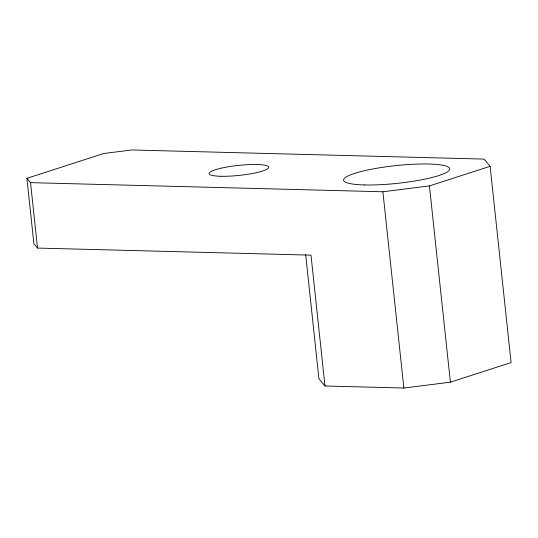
<?xml version="1.0" encoding="UTF-8"?>
<svg xmlns="http://www.w3.org/2000/svg" width="538" height="538" viewBox="0 0 538 538"><rect width="100%" height="100%" fill="white"/><g stroke="black" fill="none" stroke-linecap="round" stroke-linejoin="round"><path stroke-width="0.81" d="M324.979 385.988L310.998 255.146L37.525 248.065L33.894 243.741L26.9 178.32L103.794 153.485L131.709 149.968L484.065 159.093L490.125 166.309L511.1 362.565L450.393 382.175L403.863 388.032L324.979 385.988L318.92 378.772L305.651 254.602M26.9 178.32L30.538 182.651L382.895 191.77L429.425 185.919L490.125 166.309M429.425 185.919L450.393 382.175M382.895 191.77L403.863 388.032M30.538 182.651L37.525 248.065M364.293 184.938A53.383 8.904 -6.1 0 0 449.291 170.196A53.383 8.904 -6.1 0 0 376.418 168.307A53.383 8.904 -6.1 0 0 364.293 184.938M220.681 176.276A30.027 5.01 -6.1 0 0 268.496 167.984A30.027 5.01 -6.1 0 0 227.507 166.921A30.027 5.01 -6.1 0 0 220.681 176.276"/></g></svg>
